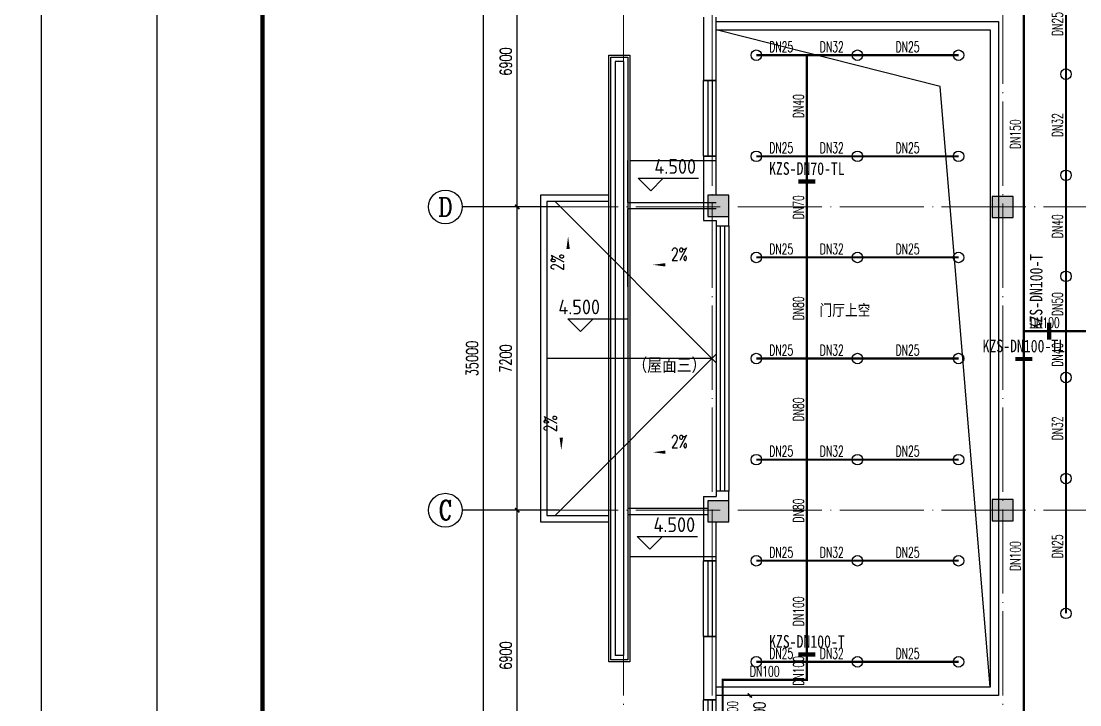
# Model space of a CAD drawing. Extents: x 1475400 to 1714963, y -629303 to -315532.
# Drawn here: x 1585059 to 1610190, y -453828 to -437600 of the extents above; entities that cross this region are included whole.
import ezdxf
from ezdxf.enums import TextEntityAlignment as Align

# ---------------------------------------------------------------- set-up
doc = ezdxf.new("R2010")
doc.units = 0
doc.header["$LTSCALE"] = 1000
doc.linetypes.add('DOTE', pattern=[2.42, 2, -0.2, 0.02, -0.2])
for name, color, linetype in [('A-ANNO-AXIS', 102, 'Continuous'), ('A-ANNO-IDEN-LEVL', 3, 'Continuous'), ('A-ANNO-TXT', 7, 'Continuous'), ('A-FLOR-STRS', 140, 'Continuous'), ('AXIS', 3, 'Continuous'), ('AXIS_TEXT', 7, 'Continuous'), ('BTTK', 7, 'Continuous'), ('COLUMN', 255, 'Continuous'), ('P-ANNO-DIMS', 4, 'Continuous'), ('P-SPRN-IDEN', 4, 'Continuous'), ('P-SPRN-NAZL', 3, 'Continuous'), ('P-SPRN-PIPE', 6, 'Continuous'), ('PUB_HATCH', 8, 'Continuous'), ('PUB_TEXT', 7, 'Continuous'), ('PUB_TITLE', 4, 'Continuous'), ('WALL', 2, 'Continuous'), ('WINDOW', 4, 'Continuous'), ('建筑底图', 7, 'Continuous'), ('抗震支吊架', 2, 'Continuous'), ('水', 5, 'Continuous')]:
    doc.layers.add(name, color=color, linetype=linetype)
doc.layers.add('DOTE', color=8, linetype='DOTE', lineweight=9)
doc.styles.add('_TCH_AXIS', font='COMPLEX', dxfattribs={"bigfont": 'GBCBIG'})
doc.styles.add('_TCH_DIM', font='SIMPLEX', dxfattribs={"bigfont": 'GBCBIG'})
doc.styles.add('_TWT_PIPEDN', font='SIMPLEX', dxfattribs={"width": 0.8, "height": 2.5, "bigfont": 'HZTXT'})
doc.styles.add('A_DIM_T3', font='SIMPLEX', dxfattribs={"width": 0.7, "bigfont": 'HZ'})
doc.styles.add('COMPLEX', font='COMPLEX')
doc.styles.add('HZ(TK)', font='geniso.shx', dxfattribs={"width": 0.9, "bigfont": 'hztxt.shx'})
doc.styles.add('kzcad', font='', dxfattribs={"width": 0.8})
doc.styles.get("Standard").update_dxf_attribs({"font": 'geniso.shx', "bigfont": 'hztxt.shx'})
doc.styles.get('kzcad').set_extended_font_data('SimSun')
doc.dimstyles.new('_TCH_ARCH&&100', dxfattribs={"dimtxt": 280, "dimasz": 100, "dimexe": 250, "dimexo": 300, "dimgap": 135, "dimtad": 1, "dimdec": 0, "dimzin": 0, "dimdsep": 46, "dimtxsty": 'A_DIM_T3', "dimblk": 'ARCHTICK', "dimcen": 0.09, "dimclrt": 7, "dimazin": 2, "dimtfac": 1, "dimtdec": 0, "dimtix": 1, "dimtmove": 2, "dimatfit": 3, "dimfxl": 150, "dimtolj": 1, "dimtzin": 0, "dimarcsym": 0})
doc.dimstyles.new('_TWT_ARCH&&100', dxfattribs={"dimtxt": 280, "dimasz": 100, "dimexe": 250, "dimexo": 300, "dimgap": 135, "dimtad": 1, "dimdec": 0, "dimzin": 0, "dimdsep": 46, "dimtxsty": 'A_DIM_T3', "dimblk": 'ARCHTICK', "dimcen": 0.09, "dimclrt": 7, "dimazin": 2, "dimtfac": 1, "dimtdec": 0, "dimtix": 1, "dimtmove": 2, "dimatfit": 3, "dimfxl": 1, "dimtolj": 1, "dimtzin": 0, "dimarcsym": 0})

# ---------------------------------------------------------------- blocks, each defined once
blk = doc.blocks.new('vhtemplate_2019年新竖式图框_A1')
at = {"layer": 'PUB_TITLE', "color": 7}
blk.add_lwpolyline([(0, 594), (841, 594), (841, 0), (0, 0)], close=True, dxfattribs=at)
at = {"layer": 'PUB_TITLE', "const_width": 1}
blk.add_lwpolyline([(25, 10), (831, 10), (831, 584), (25, 584)], close=True, dxfattribs=at)
at = {"layer": 'BTTK', "color": 4, "style": 'HZ(TK)', "width": 0.9}
for tag, p in [('合作单位_001', (795.83, 509.44)), ('建设单位_001', (795.85, 207.44)), ('工程名称_001', (795.62, 174.44)), ('子项名称_001', (805.71, 157.94)), ('图纸名称_001', (795.45, 138.94))]:
    blk.add_attdef(tag, p, '', height=3.5, dxfattribs=at)
for tag, p in [('注册证书号', (808.5, 279)), ('注册印章号', (808.5, 271)), ('设计号', (806, 193)), ('图别', (789.75, 34)), ('图号', (822.25, 34)), ('版本号', (789.75, 26)), ('日期', (822.25, 26))]:
    blk.add_attdef(tag, text='', height=3.5, dxfattribs=at).set_placement(p, align=Align.MIDDLE)
blk = doc.blocks.new('_ArchTick')
at = {"color": 0, "linetype": 'ByBlock', "const_width": 0.4}
blk.add_lwpolyline([(-0.5, -0.5), (0.5, 0.5)], dxfattribs=at)
blk = doc.blocks.new('*D220')
at = {"layer": 'A-ANNO-AXIS', "color": 0, "lineweight": -2, "transparency": 16777216}
for p, q in [((861232, -345910), (859489, -345910)), ((859739, -380910), (859739, -345910)), ((861232, -380910), (859489, -380910))]:
    blk.add_line(p, q, dxfattribs=at)
at = {"layer": 'Defpoints', "color": 0, "transparency": 16777216}
for p in [(859739, -345910), (861532, -345910), (861532, -380910)]:
    blk.add_point(p, dxfattribs=at)
at = {"layer": 'A-ANNO-AXIS', "color": 0, "lineweight": -2, "transparency": 16777216, "xscale": 100, "yscale": 100, "zscale": 100}
for p, rotation in [((859739, -345910), 90), ((859739, -380910), 270)]:
    blk.add_blockref('_ArchTick', p, dxfattribs=dict(at, rotation=rotation))
at = {"layer": 'A-ANNO-AXIS', "color": 7, "transparency": 16777216, "insert": (859464, -363410), "char_height": 280, "attachment_point": 5, "rotation": 90, "style": 'A_DIM_T3'}
blk.add_mtext('\\A1;35000', dxfattribs=at)
blk = doc.blocks.new('*D223')
at = {"layer": 'A-ANNO-AXIS', "color": 0, "lineweight": -2, "transparency": 16777216}
for p, q in [((861232, -367010), (860289, -367010)), ((860539, -373910), (860539, -367010)), ((861232, -373910), (860289, -373910))]:
    blk.add_line(p, q, dxfattribs=at)
at = {"layer": 'Defpoints', "color": 0, "transparency": 16777216}
for p in [(860539, -367010), (861532, -367010), (861532, -373910)]:
    blk.add_point(p, dxfattribs=at)
at = {"layer": 'A-ANNO-AXIS', "color": 0, "lineweight": -2, "transparency": 16777216, "xscale": 100, "yscale": 100, "zscale": 100}
for p, rotation in [((860539, -367010), 90), ((860539, -373910), 270)]:
    blk.add_blockref('_ArchTick', p, dxfattribs=dict(at, rotation=rotation))
at = {"layer": 'A-ANNO-AXIS', "color": 7, "transparency": 16777216, "insert": (860264, -370460), "char_height": 280, "attachment_point": 5, "rotation": 90, "style": 'A_DIM_T3'}
blk.add_mtext('\\A1;6900', dxfattribs=at)
blk = doc.blocks.new('*D224')
at = {"layer": 'A-ANNO-AXIS', "color": 0, "lineweight": -2, "transparency": 16777216}
for p, q in [((861232, -359810), (860289, -359810)), ((860539, -367010), (860539, -359810)), ((861232, -367010), (860289, -367010))]:
    blk.add_line(p, q, dxfattribs=at)
at = {"layer": 'Defpoints', "color": 0, "transparency": 16777216}
for p in [(860539, -359810), (861532, -359810), (861532, -367010)]:
    blk.add_point(p, dxfattribs=at)
at = {"layer": 'A-ANNO-AXIS', "color": 0, "lineweight": -2, "transparency": 16777216, "xscale": 100, "yscale": 100, "zscale": 100}
for p, rotation in [((860539, -359810), 90), ((860539, -367010), 270)]:
    blk.add_blockref('_ArchTick', p, dxfattribs=dict(at, rotation=rotation))
at = {"layer": 'A-ANNO-AXIS', "color": 7, "transparency": 16777216, "insert": (860264, -363410), "char_height": 280, "attachment_point": 5, "rotation": 90, "style": 'A_DIM_T3'}
blk.add_mtext('\\A1;7200', dxfattribs=at)
blk = doc.blocks.new('*D225')
at = {"layer": 'A-ANNO-AXIS', "color": 0, "lineweight": -2, "transparency": 16777216}
for p, q in [((861232, -352910), (860289, -352910)), ((860539, -359810), (860539, -352910)), ((861232, -359810), (860289, -359810))]:
    blk.add_line(p, q, dxfattribs=at)
at = {"layer": 'Defpoints', "color": 0, "transparency": 16777216}
for p in [(860539, -352910), (861532, -352910), (861532, -359810)]:
    blk.add_point(p, dxfattribs=at)
at = {"layer": 'A-ANNO-AXIS', "color": 0, "lineweight": -2, "transparency": 16777216, "xscale": 100, "yscale": 100, "zscale": 100}
for p, rotation in [((860539, -352910), 90), ((860539, -359810), 270)]:
    blk.add_blockref('_ArchTick', p, dxfattribs=dict(at, rotation=rotation))
at = {"layer": 'A-ANNO-AXIS', "color": 7, "transparency": 16777216, "insert": (860264, -356360), "char_height": 280, "attachment_point": 5, "rotation": 90, "style": 'A_DIM_T3'}
blk.add_mtext('\\A1;6900', dxfattribs=at)
blk = doc.blocks.new('$WINLIB2D$00000001')
at = {"color": 0}
for points in [[(-0.5, 0.5), (-0.5, -0.5)], [(-0.5, 0.5), (0.5, 0.5)], [(0.5, -0.5), (0.5, 0.5)], [(0.5, 0.1667), (-0.5, 0.1667)], [(0.5, -0.1667), (-0.5, -0.1667)], [(-0.5, -0.5), (0.5, -0.5)]]:
    blk.add_lwpolyline(points, dxfattribs=at)
blk = doc.blocks.new('_AXISO')
blk.add_circle((0, 0), 0.5)
at = {"layer": 'AXIS_TEXT', "style": 'COMPLEX', "width": 1.041667}
blk.add_attdef('A', text='', height=0.56, dxfattribs=at).set_placement((-0.25, -0.28), (0.25, -0.28), align=Align.FIT)
blk = doc.blocks.new('$TwtSys$00000125')
blk.add_circle((0, 0, 0), 1)
blk = doc.blocks.new('*D433')
at = {"layer": 'Defpoints', "color": 0, "transparency": 16777216}
for p in [(1602355, -453608), (1602510, -453608), (1602510, -454708)]:
    blk.add_point(p, dxfattribs=at)
at = {"layer": 'P-ANNO-DIMS', "color": 0, "lineweight": -2, "transparency": 16777216}
for p, q in [((1602210, -453608), (1602105, -453608)), ((1602355, -453608), (1602355, -453650)), ((1602355, -454708), (1602355, -454536)), ((1602210, -454708), (1602105, -454708))]:
    blk.add_line(p, q, dxfattribs=at)
at = {"layer": 'P-ANNO-DIMS', "color": 0, "lineweight": -2, "transparency": 16777216, "xscale": 100, "yscale": 100, "zscale": 100}
for p, rotation in [((1602355, -453608), 90), ((1602355, -454708), 270)]:
    blk.add_blockref('_ArchTick', p, dxfattribs=dict(at, rotation=rotation))
at = {"layer": 'P-ANNO-DIMS', "color": 7, "transparency": 16777216, "insert": (1602585, -454093), "char_height": 280, "attachment_point": 5, "rotation": 90, "style": 'A_DIM_T3'}
blk.add_mtext('\\A1;1100', dxfattribs=at)
blk = doc.blocks.new('sdfcsf')
at = {"layer": 'PUB_HATCH'}
for points in [[(865563.1, -360035.3), (865563.1, -359535.3), (865063.1, -359535.3), (865063.1, -360035.3)], [(872313.1, -360060.3), (872313.1, -359560.3), (871813.1, -359560.3), (871813.1, -360060.3)], [(865563.1, -367285.3), (865563.1, -366785.3), (865063.1, -366785.3), (865063.1, -367285.3)], [(872313.1, -367260.3), (872313.1, -366760.3), (871813.1, -366760.3), (871813.1, -367260.3)]]:
    blk.add_hatch(color=256, dxfattribs=at).paths.add_polyline_path(points)
for p, q in [((865263.1, -363510.3), (861438.1, -359685.3)), ((863163.1, -359710.3), (865263.1, -359710.3)), ((865263.1, -363310.1), (861438.1, -367135.1))]:
    blk.add_line(p, q)
for points in [[(863212.6, -370610.3), (862712.6, -370610.3), (862712.6, -356210.3), (863212.6, -356210.3)], [(863162.6, -370560.3), (862762.6, -370560.3), (862762.6, -356260.3), (863162.6, -356260.3)]]:
    blk.add_lwpolyline(points, close=True)
for points in [[(863163.1, -359710.3), (863163.1, -358710.3), (863163.1, -358710.3)], [(863212.6, -358710.3), (865263.1, -358710.3)], [(862712.6, -359535.3), (862588.1, -359535.3), (861088.1, -359535.3), (861088.1, -367285.3), (862687.6, -367285.3)], [(862712.6, -359685.3), (862588.1, -359685.3), (861238.1, -359685.3), (861238.1, -367135.3), (862687.6, -367135.3)], [(863163.1, -361710.3), (863163.1, -359860.3)], [(865263.1, -359860.3), (863163.1, -359860.3)], [(865163, -363410.2), (861238.1, -363410.3)], [(863163.1, -365110.3), (863163.1, -366960.3)], [(863163.1, -366960.3), (865063.1, -366960.3)], [(863163.1, -367110.3), (865063.1, -367110.3)], [(863163.1, -367110.3), (863163.1, -368110.3), (863163.1, -368110.3)], [(863212.6, -368110.3), (865263.1, -368110.3)]]:
    blk.add_lwpolyline(points)
at = {"layer": 'A-ANNO-IDEN-LEVL'}
for p, q in [((863705.4, -359430.8), (863405.4, -359130.8)), ((863405.4, -359130.8), (864839.4, -359130.8)), ((863705.4, -359430.8), (864005.4, -359130.8)), ((862039.2, -362769.3), (861739.2, -362469.3)), ((861739.2, -362469.3), (863173.2, -362469.3)), ((862039.2, -362769.3), (862339.2, -362469.3)), ((863684.1, -367934.5), (863384.1, -367634.5)), ((863384.1, -367634.5), (864818.1, -367634.5)), ((863684.1, -367934.5), (863984.1, -367634.5))]:
    blk.add_line(p, q, dxfattribs=at)
at = {"layer": 'A-FLOR-STRS', "ltscale": 1000}
for points in [[(865263.1, -355410.3), (871963.1, -355410.3), (871963.1, -371410.3), (865263.1, -371410.3)], [(871763.1, -371210.3), (870579.3, -356954.8), (865263.1, -355610.3)], [(865263.1, -355610.3), (871763.1, -355610.3), (871763.1, -371210.3), (865263.1, -371210.3)]]:
    blk.add_lwpolyline(points, dxfattribs=at)
at = {"layer": 'AXIS'}
for p, q in [((861532, -359810.3), (859232, -359810.3)), ((861532, -367010.3), (859232, -367010.3))]:
    blk.add_line(p, q, dxfattribs=at)
at = {"layer": 'COLUMN'}
for p, q in [((865563.1, -359535.3), (865063.1, -359535.3)), ((865063.1, -359535.3), (865063.1, -360035.3)), ((865563.1, -360035.3), (865563.1, -359535.3)), ((872313.1, -359560.3), (871813.1, -359560.3)), ((871813.1, -359560.3), (871813.1, -360060.3)), ((872313.1, -360060.3), (872313.1, -359560.3)), ((865063.1, -360035.3), (865563.1, -360035.3)), ((871813.1, -360060.3), (872313.1, -360060.3)), ((865563.1, -366785.3), (865063.1, -366785.3)), ((865063.1, -366785.3), (865063.1, -367285.3)), ((865563.1, -367285.3), (865563.1, -366785.3)), ((872313.1, -366760.3), (871813.1, -366760.3)), ((871813.1, -366760.3), (871813.1, -367260.3)), ((872313.1, -367260.3), (872313.1, -366760.3)), ((865063.1, -367285.3), (865563.1, -367285.3)), ((871813.1, -367260.3), (872313.1, -367260.3))]:
    blk.add_line(p, q, dxfattribs=at)
at = {"layer": 'DOTE'}
for p, q in [((863063.1, -383511.1), (863063.1, -343309.6)), ((865163.1, -383511.1), (865163.1, -343309.6)), ((872063.1, -383511.1), (872063.1, -343309.6)), ((860932, -359810.3), (901663.1, -359810.3)), ((860932, -367010.3), (901663.1, -367010.3))]:
    blk.add_line(p, q, dxfattribs=at)
at = {"layer": 'WALL'}
for p, q in [((864963.1, -355310.3), (864963.1, -356810.3)), ((865263.1, -356810.3), (865263.1, -355310.3)), ((862862.6, -356360.3), (862862.6, -370460.3)), ((863062.6, -356360.3), (862862.6, -356360.3)), ((863062.6, -356360.3), (863062.6, -370460.3)), ((864963.1, -356810.3), (865263.1, -356810.3)), ((865263.1, -358610.3), (864963.1, -358610.3)), ((864963.1, -358610.3), (864963.1, -359935.3)), ((865263.1, -359535.3), (865263.1, -358610.3)), ((864963.1, -359935.3), (864963.1, -359935.3)), ((864963.1, -359935.3), (864963.1, -360135.3)), ((865563.1, -360260.3), (865563.1, -360035.3)), ((864963.1, -360135.3), (865263.1, -360135.3)), ((865263.1, -360135.3), (865263.1, -360260.3)), ((865263.1, -360260.3), (865563.1, -360260.3)), ((865563.1, -366560.3), (865263.1, -366560.3)), ((865263.1, -366560.3), (865263.1, -366685.3)), ((865563.1, -366785.3), (865563.1, -366560.3)), ((864963.1, -366685.3), (865263.1, -366685.3)), ((864963.1, -366685.3), (864963.1, -366885.3)), ((864963.1, -366885.3), (864963.1, -368210.3)), ((864963.1, -366885.3), (864963.1, -366885.3)), ((865263.1, -368210.3), (865263.1, -367285.3)), ((864963.1, -368210.3), (865263.1, -368210.3)), ((864963.1, -370010.3), (864963.1, -371510.3)), ((865263.1, -370010.3), (864963.1, -370010.3)), ((865263.1, -371510.3), (865263.1, -370010.3)), ((863062.6, -370460.3), (862862.6, -370460.3)), ((864963.1, -371510.3), (865263.1, -371510.3))]:
    blk.add_line(p, q, dxfattribs=at)
at = {"layer": '水'}
for points in [[(861745, -361757.7, 0, 0, 0), (861745, -360510.7, 0, 80, 0), (861745, -360810.7, 0, 0, 0)], [(865003.5, -361186, 0, 0, 0), (863756.5, -361186, 0, 80, 0), (864056.5, -361186, 0, 0, 0)], [(861583.1, -364341.9, 0, 0, 0), (861583.2, -365588.9, 0, 80, 0), (861583.2, -365288.9, 0, 0, 0)], [(865003.5, -365634.6, 0, 0, 0), (863756.5, -365634.6, 0, 80, 0), (864056.5, -365634.6, 0, 0, 0)]]:
    blk.add_lwpolyline(points, format="xyseb", dxfattribs=at)
at = {"layer": 'AXIS'}
ref = blk.add_blockref('_AXISO', (858832, -359810.3), dxfattribs=dict(at, xscale=800, yscale=800, zscale=800))
ref.add_attrib('A', 'D', dxfattribs={"layer": 'AXIS_TEXT', "height": 435.3, "style": '_TCH_AXIS'}).set_placement((858655.9, -360028), (859008.2, -360028), align=Align.FIT)
ref = blk.add_blockref('_AXISO', (858832, -367010.3), dxfattribs=dict(at, xscale=800, yscale=800, zscale=800))
ref.add_attrib('A', 'C', dxfattribs={"layer": 'AXIS_TEXT', "height": 455.7, "style": '_TCH_AXIS'}).set_placement((858669.3, -367238.2), (858994.8, -367238.2), align=Align.FIT)
at = {"layer": 'WINDOW', "yscale": 300, "rotation": 90}
for p, xscale, zscale in [((865113.1, -357710.3), 1800, -1800), ((865413.1, -363410.3), -6300, 6300), ((865113.1, -369110.3), 1800, -1800), ((865113.1, -372410.3), 1800, -1800)]:
    blk.add_blockref('$WINLIB2D$00000001', p, dxfattribs=dict(at, xscale=xscale, zscale=zscale))
at = {"layer": 'A-ANNO-TXT', "color": 7}
for p in [(863794.1, -359025.8), (861514.6, -362360.9), (863772.8, -367529.5)]:
    blk.add_text('4.500', height=350, dxfattribs=at).set_placement(p)
at = {"layer": 'PUB_TEXT', "color": 7, "style": '_TCH_DIM', "width": 0.705882}
for p in [(864190, -361081), (864190, -365529.6)]:
    blk.add_text('2%%%', height=297.5, dxfattribs=at).set_placement(p)
for rotation, p in [(90, (861640, -361324.2)), (90.00304, (861478.2, -365155.4))]:
    blk.add_text('2%%%', height=297.5, rotation=rotation, dxfattribs=at).set_placement(p)
at = {"layer": 'PUB_TEXT'}
for s, height, p in [('门厅上空', 302.47, (867711.8, -362424.4)), ('（屋面三）', 350, (863274.2, -363750))]:
    blk.add_text(s, height=height, dxfattribs=at).set_placement(p)
at = {"layer": 'A-ANNO-AXIS'}
for p1, p2, distance, picture, middle in [((861532, -380910.3), (861532, -345910.3), 1792.8, '*D220', (859464.2, -363410.3)), ((861532, -359810.3), (861532, -352910.3), 992.8, '*D225', (860264.2, -356360.3)), ((861532, -367010.3), (861532, -359810.3), 992.8, '*D224', (860264.2, -363410.3)), ((861532, -373910.3), (861532, -367010.3), 992.8, '*D223', (860264.2, -370460.3))]:
    dim = blk.add_aligned_dim(p1=p1, p2=p2, distance=distance, dimstyle='_TCH_ARCH&&100', dxfattribs=at)
    dim.commit()
    dim.dimension.update_dxf_attribs({"geometry": picture, "text_midpoint": middle})

msp = doc.modelspace()

# ---------------------------------------------------------------- hatches: boundary and pattern name
at = {"layer": 'P-SPRN-PIPE'}
for points in [[(1601710.5, -453234.9), (1601685.5, -453234.9), (1601685.5, -453209.9)], [(1601710.5, -453234.9), (1601710.5, -453209.9), (1601685.5, -453209.9)], [(1603710.5, -453234.9), (1603735.5, -453234.9), (1603735.5, -453259.9)], [(1603710.5, -453234.9), (1603710.5, -453259.9), (1603735.5, -453259.9)]]:
    msp.add_hatch(color=256, dxfattribs=at).paths.add_polyline_path(points)

# ---------------------------------------------------------------- linework, layer by layer
at = {"layer": 'P-SPRN-PIPE', "color": 2, "const_width": 50}
for points in [[(1608860.5, -444958), (1608860.5, -435608)], [(1608860.5, -455633), (1608860.5, -444958)]]:
    msp.add_lwpolyline(points, dxfattribs=at)
at = {"layer": 'P-SPRN-PIPE', "const_width": 50}
for points in [[(1609860.5, -438858), (1609860.5, -436458)], [(1602510.5, -438408), (1603710.5, -438408)], [(1603710.5, -438408), (1603710.5, -440808)], [(1603710.5, -438408), (1604910.5, -438408)], [(1604910.5, -438408), (1607310.5, -438408)], [(1609860.5, -441258), (1609860.5, -438858)], [(1603710.5, -440808), (1602510.5, -440808)], [(1604910.5, -440808), (1603710.5, -440808)], [(1603710.5, -440808), (1603710.5, -443208)], [(1607310.5, -440808), (1604910.5, -440808)], [(1609860.5, -443658), (1609860.5, -441258)], [(1603710.5, -443208), (1602510.5, -443208)], [(1604910.5, -443208), (1603710.5, -443208)], [(1603710.5, -443208), (1603710.5, -445608)], [(1607310.5, -443208), (1604910.5, -443208)], [(1609860.5, -444958), (1609860.5, -443658)], [(1609860.5, -444958), (1608860.5, -444958)], [(1609860.5, -446058), (1609860.5, -444958)], [(1612960.5, -444958), (1609860.5, -444958)], [(1603710.5, -445608), (1602510.5, -445608)], [(1604910.5, -445608), (1603710.5, -445608)], [(1603710.5, -445608), (1603710.5, -448008)], [(1607310.5, -445608), (1604910.5, -445608)], [(1609860.5, -448458), (1609860.5, -446058)], [(1603710.5, -448008), (1602510.5, -448008)], [(1604910.5, -448008), (1603710.5, -448008)], [(1603710.5, -448008), (1603710.5, -450408)], [(1607310.5, -448008), (1604910.5, -448008)], [(1609860.5, -451658), (1609860.5, -448458)], [(1603710.5, -450408), (1602510.5, -450408)], [(1604910.5, -450408), (1603710.5, -450408)], [(1603710.5, -450408), (1603710.5, -452808)], [(1607310.5, -450408), (1604910.5, -450408)], [(1603710.5, -452808), (1602510.5, -452808)], [(1604910.5, -452808), (1603710.5, -452808)], [(1603710.5, -452808), (1603710.5, -453234.9)], [(1607310.5, -452808), (1604910.5, -452808)], [(1601710.5, -455608), (1601710.5, -453234.9)], [(1603710.5, -453234.9), (1601710.5, -453234.9)]]:
    msp.add_lwpolyline(points, dxfattribs=at)
at = {"layer": '抗震支吊架', "color": 2, "const_width": 100}
for points in [[(1603510.5, -441408), (1603910.5, -441408)], [(1609460.5, -445158), (1609460.5, -444758)], [(1608660.5, -445620.5), (1609060.5, -445620.5)], [(1603510.5, -452634.9), (1603910.5, -452634.9)]]:
    msp.add_lwpolyline(points, dxfattribs=at)

# ---------------------------------------------------------------- block references
at = {"xscale": 100.1, "yscale": 100.1, "zscale": 100.1}
for p in [(1501350.2, -476080.2), (1588286.6, -476080.2)]:
    msp.add_blockref('vhtemplate_2019年新竖式图框_A1', p, dxfattribs=at)
at = {"layer": 'P-SPRN-NAZL', "xscale": 125, "yscale": 125, "zscale": 125}
for p in [(1602510.5, -438408), (1604910.5, -438408), (1607310.5, -438408), (1609860.5, -438858), (1602510.5, -440808), (1604910.5, -440808), (1607310.5, -440808), (1609860.5, -441258), (1602510.5, -443208), (1604910.5, -443208), (1607310.5, -443208), (1609860.5, -443658), (1602510.5, -445608), (1604910.5, -445608), (1607310.5, -445608), (1609860.5, -446058), (1602510.5, -448008), (1604910.5, -448008), (1607310.5, -448008), (1609860.5, -448458), (1602510.5, -450408), (1604910.5, -450408), (1607310.5, -450408), (1609860.5, -451658), (1602510.5, -452808), (1604910.5, -452808), (1607310.5, -452808)]:
    msp.add_blockref('$TwtSys$00000125', p, dxfattribs=at)
at = {"layer": '建筑底图'}
msp.add_blockref('sdfcsf', (736297.3, -82197.6), dxfattribs=at)

# ---------------------------------------------------------------- texts
at = {"layer": 'P-SPRN-IDEN', "color": 251, "style": '_TWT_PIPEDN', "width": 0.64}
for s, p in [('DN25', (1609785.5, -437951.3)), ('DN40', (1603635.5, -439901.3)), ('DN32', (1609785.5, -440351.3)), ('DN40', (1609785.5, -442751.3)), ('DN50', (1609785.5, -444601.3)), ('DN40', (1609785.5, -445801.3)), ('DN32', (1609785.5, -447551.3)), ('DN25', (1609785.5, -450351.3))]:
    msp.add_text(s, height=250, rotation=90, dxfattribs=at).set_placement(p)
for s, p in [('DN25', (1602817.2, -438333)), ('DN32', (1604017.2, -438333)), ('DN25', (1605817.2, -438333)), ('DN25', (1602817.2, -440733)), ('DN32', (1604017.2, -440733)), ('DN25', (1605817.2, -440733)), ('DN25', (1602817.2, -443133)), ('DN32', (1604017.2, -443133)), ('DN25', (1605817.2, -443133)), ('DN25', (1602817.2, -445533)), ('DN32', (1604017.2, -445533)), ('DN25', (1605817.2, -445533)), ('DN25', (1602817.2, -447933)), ('DN32', (1604017.2, -447933)), ('DN25', (1605817.2, -447933)), ('DN25', (1602817.2, -450333)), ('DN32', (1604017.2, -450333)), ('DN25', (1605817.2, -450333)), ('DN25', (1602817.2, -452733)), ('DN32', (1604017.2, -452733)), ('DN25', (1605817.2, -452733))]:
    msp.add_text(s, height=250, dxfattribs=at).set_placement(p)
at = {"layer": 'P-SPRN-IDEN', "style": '_TWT_PIPEDN', "width": 0.64}
for s, p in [('DN150', (1608785.5, -440637.3)), ('DN70', (1603635.5, -442301.3)), ('DN80', (1603635.5, -444701.3)), ('DN80', (1603635.5, -447101.3)), ('DN80', (1603635.5, -449501.3)), ('DN100', (1608785.5, -450649.8)), ('DN100', (1603635.5, -451962.3)), ('DN100', (1603635.5, -453375.7)), ('DN100', (1602073, -454440.4))]:
    msp.add_text(s, height=250, rotation=90, dxfattribs=at).set_placement(p)
for p in [(1609006.2, -444883), (1602356.2, -453159.9)]:
    msp.add_text('DN100', height=250, dxfattribs=at).set_placement(p)
at = {"layer": '抗震支吊架', "color": 2, "style": 'kzcad', "width": 0.8}
for s, rotation, p in [('KZS-DN70-TL', 359.88539, (1603710.5, -441248)), ('KZS-DN100-T', 89.88539, (1609302.4, -444020.1)), ('KZS-DN100-TL', 359.88539, (1608860.5, -445460.5)), ('KZS-DN100-T', 359.88539, (1603710.5, -452474.9))]:
    msp.add_text(s, height=300, rotation=rotation, dxfattribs=at).set_placement(p, align=Align.CENTER)

# ---------------------------------------------------------------- dimensions: what is measured, and where the dimension line sits
at = {"layer": 'P-ANNO-DIMS'}
dim = msp.add_linear_dim(base=(1602354.6, -453608), p1=(1602510.5, -454708), p2=(1602510.5, -453608), angle=90, dimstyle='_TWT_ARCH&&100', dxfattribs=at)
dim.commit()
dim.dimension.update_dxf_attribs({"geometry": '*D433', "text_midpoint": (1602585.1, -454093.4), "dimtype": 161})

doc.saveas('drawing.dxf')
